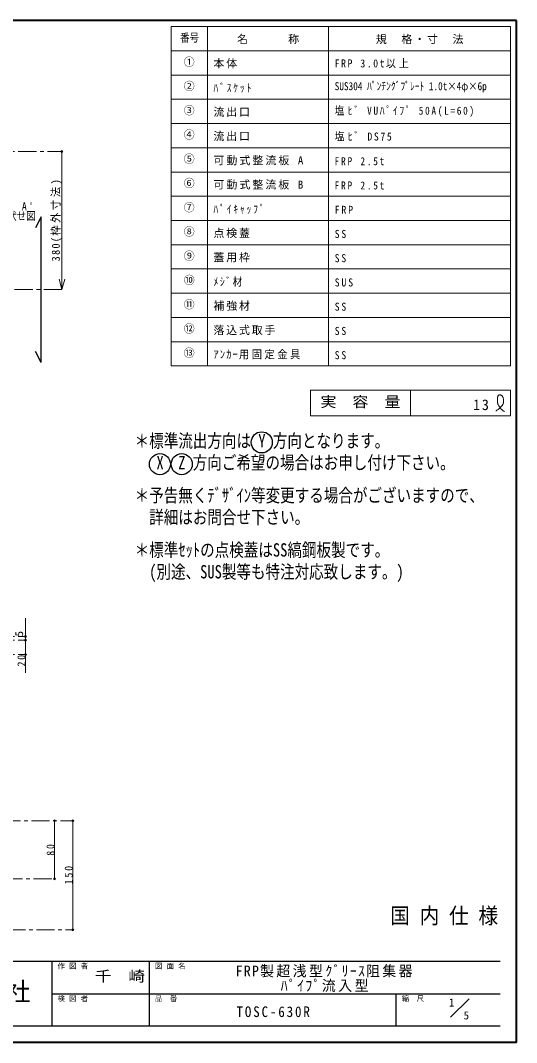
# Model space of a CAD drawing. Units: millimetres at full size, sheet at 1:5. Extents: x -1051 to 974, y -705 to 700.
# Drawn here: x 292 to 974, y -705 to 700 of the extents above; entities that cross this region are included whole.
import ezdxf
from ezdxf.enums import TextEntityAlignment as Align

# ---------------------------------------------------------------- set-up
doc = ezdxf.new("R2010")
doc.units = ezdxf.units.MM
doc.header["$LTSCALE"] = 5
doc.header["$PDMODE"] = 32
doc.header["$PDSIZE"] = 2.5
doc.linetypes.add('CHAIN1', pattern=[8, 5, -1, 1, -1])
doc.layers.add('0-0____1', color=4, linetype='Continuous', lineweight=9)
doc.styles.add('ＭＳ ゴシック', font='')
doc.styles.get('ＭＳ ゴシック').set_extended_font_data('MS Gothic')

msp = doc.modelspace()

# ---------------------------------------------------------------- linework, layer by layer
at = {"layer": '0-0____1', "color": 1, "lineweight": 40}
for p, q in [((973.928, 699.728), (-1051.072, 699.728)), ((973.928, -705.272), (973.928, 699.728)), ((973.928, -705.272), (-1051.072, -705.272))]:
    msp.add_line(p, q, dxfattribs=at)
at = {"layer": '0-0____1', "color": 3, "lineweight": 18}
for p, q in [((965.594, 691.395), (498.928, 691.395)), ((498.928, 224.728), (498.928, 691.395)), ((548.928, 224.728), (548.928, 691.395)), ((715.594, 224.728), (715.594, 691.395)), ((965.594, 224.728), (965.594, 691.395)), ((965.594, 658.062), (498.928, 658.062)), ((965.594, 624.728), (498.928, 624.728)), ((965.594, 591.395), (498.928, 591.395)), ((965.594, 558.062), (498.928, 558.062)), ((965.594, 524.728), (498.928, 524.728)), ((965.594, 491.395), (498.928, 491.395)), ((965.594, 458.062), (498.928, 458.062)), ((965.594, 424.728), (498.928, 424.728)), ((965.594, 391.395), (498.928, 391.395)), ((965.594, 358.062), (498.928, 358.062)), ((965.594, 324.728), (498.928, 324.728)), ((965.594, 291.395), (498.928, 291.395)), ((965.594, 258.062), (498.928, 258.062)), ((965.594, 224.728), (498.928, 224.728)), ((690.594, 191.395), (965.594, 191.395)), ((690.594, 156.395), (690.594, 191.395)), ((828.094, 156.395), (828.094, 191.395)), ((965.594, 191.395), (965.594, 156.395)), ((690.594, 156.395), (965.594, 156.395))]:
    msp.add_line(p, q, dxfattribs=at)
at = {"layer": '0-0____1', "linetype": 'CHAIN1'}
for p, q in [((208.928, 519.728), (348.928, 519.728)), ((-516.072, 329.728), (348.928, 329.728)), ((208.928, -147.072), (298.928, -147.072)), ((208.928, -152.072), (298.928, -152.072)), ((208.928, -172.072), (298.928, -172.072)), ((186.928, -400.272), (363.928, -400.272)), ((109.928, -480.272), (338.928, -480.272)), ((153.928, -550.272), (363.928, -550.272))]:
    msp.add_line(p, q, dxfattribs=at)
at = {"layer": '0-0____1'}
for p, q in [((348.928, 329.728), (348.928, 519.728)), ((348.928, 329.728), (345.045, 344.217)), ((348.928, 329.728), (352.81, 344.217)), ((338.928, -400.272), (338.928, -480.272)), ((363.928, -400.272), (363.928, -550.272))]:
    msp.add_line(p, q, dxfattribs=at)
at = {"layer": '0-0____1', "color": 5, "lineweight": 25}
for p, q in [((320.261, 429.728), (312.761, 414.728)), ((320.261, 229.728), (320.261, 429.728)), ((320.261, 229.728), (312.761, 244.728))]:
    msp.add_line(p, q, dxfattribs=at)
at = {"layer": '0-0____1', "color": 6, "lineweight": 25}
for p, q in [((-38.572, -593.486), (951.428, -593.486)), ((335.356, -682.772), (335.356, -593.486)), ((469.285, -682.772), (469.285, -593.486)), ((335.356, -638.129), (951.428, -638.129)), ((808.57, -682.772), (808.57, -638.129)), ((951.428, -682.772), (-38.572, -682.772))]:
    msp.add_line(p, q, dxfattribs=at)
at = {"layer": '0-0____1', "color": 7, "lineweight": 18}
msp.add_line((883.317, -670.525), (908.57, -645.272), dxfattribs=at)
at = {"layer": '0-0____1'}
for points in [[(945.411, 162.884), (945.939, 163.24), (946.848, 163.858), (947.752, 164.487), (948.647, 165.134), (949.531, 165.805), (950.401, 166.508), (950.897, 166.933), (951.487, 167.464), (952.468, 168.428), (953.382, 169.451), (954.204, 170.534), (954.91, 171.675), (955.476, 172.873), (955.73, 173.594), (955.87, 174.098), (956.048, 174.983), (956.151, 175.888), (956.185, 176.806), (956.155, 177.735), (956.067, 178.669), (955.991, 179.211), (955.91, 179.69), (955.733, 180.507), (955.5, 181.302), (955.199, 182.064), (954.819, 182.779), (954.35, 183.434), (954.032, 183.783), (953.812, 183.99), (953.402, 184.317), (952.956, 184.598), (952.481, 184.824), (951.983, 184.986), (951.465, 185.074), (951.159, 185.089), (950.895, 185.078), (950.44, 185.012), (949.997, 184.889), (949.576, 184.714)], [(949.576, 184.714), (949.189, 184.489), (948.849, 184.219), (948.677, 184.044), (948.441, 183.731), (948.152, 183.124), (947.984, 182.445), (947.905, 181.716), (947.884, 180.954), (947.89, 180.18), (947.893, 179.733), (947.888, 179.129), (947.858, 178.113), (947.824, 177.123), (947.809, 176.155), (947.836, 175.204), (947.93, 174.266), (948.024, 173.725), (948.135, 173.248), (948.386, 172.431), (948.704, 171.625), (949.078, 170.833), (949.501, 170.061), (949.963, 169.313), (950.244, 168.892), (950.461, 168.582), (950.846, 168.059), (951.241, 167.548), (951.646, 167.044), (952.06, 166.546), (952.48, 166.047), (952.726, 165.757), (952.99, 165.447), (953.452, 164.916), (953.93, 164.4), (954.429, 163.913), (954.956, 163.468), (955.517, 163.079), (955.861, 162.884), (956.012, 162.808)], [(956.012, 162.808), (956.279, 162.687), (956.552, 162.576), (956.83, 162.473), (957.111, 162.377), (957.394, 162.284), (957.559, 162.23)], [(298.928, -122.072), (298.928, -152.072), (298.928, -197.072)]]:
    msp.add_lwpolyline(points, dxfattribs=at)
at = {"layer": '0-0____1', "color": 5, "lineweight": 25}
for centre in [(623.678, 119.728), (483.678, 89.728), (513.678, 89.728)]:
    msp.add_circle(centre, 14.5, dxfattribs=at)
at = {"layer": '0-0____1'}
for p in [(348.928, 519.728), (298.928, -147.072), (298.928, -152.072), (298.928, -172.072), (338.928, -400.272), (363.928, -400.272), (338.928, -480.272), (363.928, -550.272)]:
    msp.add_point(p, dxfattribs=at)

# ---------------------------------------------------------------- texts
at = {"layer": '0-0____1', "color": 7, "style": 'ＭＳ ゴシック'}
for s, height, width, p in [('番号', 11, 0.85, (511.428, 667.228)), ('SUS304 ﾊﾟﾝﾁﾝｸﾞﾌﾟﾚｰﾄ 1.0t×4φ×6p', 11, 0.85, (723.928, 600.562)), ('標準点検蓋伏せ図', 11, 0.85, (208.261, 422.228)), ('実\u3000容\u3000量', 14.66, 1.1, (704.344, 163.895)), ('＊標準流出方向は Y 方向となります。', 18.33, 0.8, (448.928, 107.228)), (' X  Z 方向ご希望の場合はお申し付け下さい。', 18.33, 0.8, (468.928, 77.228)), ('＊予告無くﾃﾞｻﾞｲﾝ等変更する場合がございますので、', 18.33, 0.8, (448.928, 32.228)), ('詳細はお問合せ下さい。', 18.33, 0.8, (468.928, 2.228)), ('＊標準ｾｯﾄの点検蓋はSS縞鋼板製です。', 18.33, 0.8, (448.928, -42.772)), ('(別途、SUS製等も特注対応致します。)', 18.33, 0.8, (468.928, -72.772)), ('国 内 仕 様', 21.99, 0.9, (800.178, -548.486)), ('千\u3000崎', 14.66, 1.15, (394.285, -625.807)), ('工業株式会社', 25.66, 0.95, (105.892, -655.629))]:
    msp.add_text(s, height=height, dxfattribs=dict(at, width=width)).set_placement(p, align=Align.BOTTOM_LEFT)
for s, height, p in [('①', 11, (516.428, 633.895)), ('②', 11, (516.428, 600.562)), ('③', 11, (516.428, 567.228)), ('④', 11, (516.428, 533.895)), ('⑤', 11, (516.428, 500.562)), ('⑥', 11, (516.428, 467.228)), ('⑦', 11, (516.428, 433.895)), ('⑧', 11, (516.428, 400.562)), ('⑨', 11, (516.428, 367.228)), ('⑩', 11, (516.428, 333.895)), ('⑪', 11, (516.428, 300.562)), ('⑫', 11, (516.428, 267.228)), ('⑬', 11, (516.428, 233.895)), ('作 図 者', 7.331, (342.856, -605.986)), ('図 面 名', 7.331, (476.785, -605.986)), ('検 図 者', 7.331, (342.856, -650.629)), ('品\u3000番', 7.331, (476.785, -650.629)), ('縮\u3000尺', 7.331, (816.07, -650.629)), ('1', 11, (880.777, -659.033)), ('5', 11, (901.137, -676.723))]:
    msp.add_text(s, height=height, dxfattribs=at).set_placement(p, align=Align.BOTTOM_LEFT)
msp.add_text('5', height=11, rotation=90, dxfattribs=at).set_placement((298.928, -147.072), align=Align.BOTTOM_LEFT)
at = {"layer": '0-0____1', "color": 7, "attachment_point": 7, "style": 'ＭＳ ゴシック'}
for s, insert, char_height in [('\\T1.17;名\u3000\u3000\u3000称', (589.761, 667.228), 11), ('\\T1.17;規\u3000格・寸\u3000法', (780.594, 667.228), 11), ('\\T1.17;本体', (557.261, 633.895), 11), ('\\T1.31;\\W0.9;FRP\\~3.0t以上', (723.928, 633.895), 11), ('\\T1.39;\\W0.85;ﾊﾞｽｹｯﾄ', (557.261, 600.562), 11), ('\\T1.17;流出口', (557.261, 567.228), 11), ('\\T1.37;\\W0.85;塩ﾋﾞ\\~VUﾊﾟｲﾌﾟ\\~50A(L=60)', (723.928, 567.228), 11), ('\\T1.17;流出口', (557.261, 533.895), 11), ('\\T1.33;\\W0.9;塩ﾋﾞ\\~DS75', (723.928, 533.895), 11), ('\\T1.19;可動式整流板\\~A', (557.261, 500.562), 11), ('\\T1.39;\\W0.85;FRP\\~2.5t', (723.928, 500.562), 11), ('\\T1.19;可動式整流板\\~B', (557.261, 467.228), 11), ('\\T1.39;\\W0.85;FRP\\~2.5t', (723.928, 467.228), 11), ("\\T1.36;\\W0.9;A'", (293.928, 438.728), 11), ('\\T1.39;\\W0.85;ﾊﾟｲｷｬｯﾌﾟ', (557.261, 433.895), 11), ('\\T1.38;\\W0.9;FRP', (723.928, 433.895), 11), ('\\T1.17;点検蓋', (557.261, 400.562), 11), ('\\T1.36;\\W0.9;SS', (723.928, 400.562), 11), ('\\T1.17;蓋用枠', (557.261, 367.228), 11), ('\\T1.36;\\W0.9;SS', (723.928, 367.228), 11), ('\\T1.3;\\W0.9;ﾒｼﾞ材', (557.261, 333.895), 11), ('\\T1.38;\\W0.9;SUS', (723.928, 333.895), 11), ('\\T1.17;補強材', (557.261, 300.562), 11), ('\\T1.36;\\W0.9;SS', (723.928, 300.562), 11), ('\\T1.17;落込式取手', (557.261, 267.228), 11), ('\\T1.36;\\W0.9;SS', (723.928, 267.228), 11), ('\\T1.23;\\W0.95;ｱﾝｶｰ用固定金具', (557.261, 233.895), 11), ('\\T1.36;\\W0.9;SS', (723.928, 233.895), 11), ('\\T1.27;\\W0.95;13', (914.344, 163.895), 14.66), ('\\T1.18;\\W0.95;FRP製超浅型ｸﾞﾘｰｽ阻集器', (587.856, -615.807), 14.66), ('\\T1.19;\\W0.95;ﾊﾟｲﾌﾟ流入型', (649.731, -635.807), 14.66), ('\\T1.28;\\W0.9;TOSC-630R', (588.928, -670.45), 14.66)]:
    msp.add_mtext(s, dxfattribs=dict(at, insert=insert, char_height=char_height))
at = {"layer": '0-0____1', "color": 7, "char_height": 11, "attachment_point": 7, "rotation": 90, "style": 'ＭＳ ゴシック'}
for s, insert in [('\\T1.24;\\W0.95;380(枠外寸法)', (348.928, 368.478)), ('\\T1.36;\\W0.9;20', (298.928, -188.322)), ('\\T1.36;\\W0.9;80', (338.928, -448.397)), ('\\T1.38;\\W0.9;150', (363.928, -487.772))]:
    msp.add_mtext(s, dxfattribs=dict(at, insert=insert))

doc.saveas('drawing.dxf')
